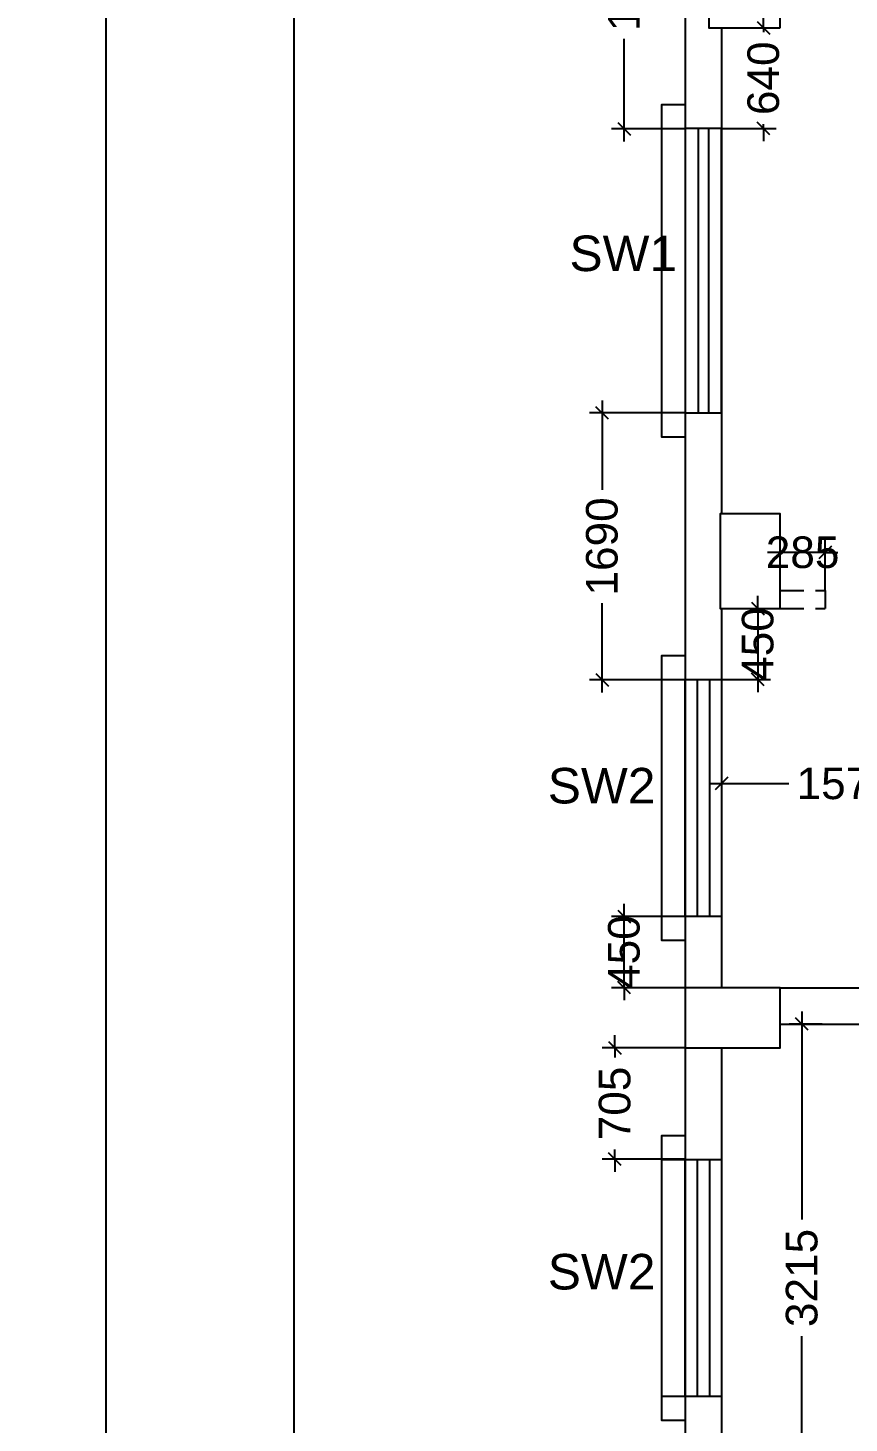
# Model space of a CAD drawing. Extents: x 6345096 to 6738923, y -6490958 to -6305885.
# Drawn here: x 6527889 to 6533086, y -6391176 to -6382344 of the extents above; entities that cross this region are included whole.
import ezdxf
from ezdxf.enums import TextEntityAlignment as Align

# ---------------------------------------------------------------- set-up
doc = ezdxf.new("R2010")
doc.units = 0
doc.header["$LTSCALE"] = 600
doc.header["$MEASUREMENT"] = 0
doc.header["$PDMODE"] = 35
doc.linetypes.add('HIDDEN', pattern=[0.375, 0.25, -0.125])
doc.layers.get('0').update_dxf_attribs({"linetype": 'CONTINUOUS'})
doc.layers.get('Defpoints').update_dxf_attribs({"linetype": 'CONTINUOUS'})
for name, color, linetype in [('chajja', 7, 'CONTINUOUS'), ('DIM', 8, 'CONTINUOUS'), ('Ele Proje.', 7, 'CONTINUOUS'), ('Fixed Glass', 171, 'CONTINUOUS'), ('HS', 251, 'CONTINUOUS'), ('joinery', 7, 'CONTINUOUS'), ('LA-column', 3, 'CONTINUOUS'), ('Walls', 7, 'CONTINUOUS'), ('WIN', 151, 'CONTINUOUS'), ('Working Dim', 5, 'CONTINUOUS')]:
    doc.layers.add(name, color=color, linetype=linetype)
doc.styles.add('ari', font='arial.ttf')
doc.styles.get("Standard").update_dxf_attribs({"font": 'romans.shx'})
doc.dimstyles.new('int. dim', dxfattribs={"dimtxt": 200, "dimasz": 80, "dimexe": 80, "dimexo": 0, "dimgap": 70, "dimtad": 0, "dimdec": 0, "dimzin": 12, "dimdsep": 46, "dimtxsty": 'ari', "dimblk": 'OBLIQUE', "dimcen": 2, "dimdle": 80, "dimclrd": 256, "dimclre": 256, "dimclrt": 6, "dimadec": 0, "dimazin": 0, "dimtfac": 1, "dimtdec": 0, "dimtix": 1, "dimtmove": 2, "dimatfit": 3, "dimfxl": 1, "dimtolj": 1, "dimtzin": 0, "dimlwd": -1, "dimlwe": -1, "dimarcsym": 0})
doc.dimstyles.new('STANDARD$0', dxfattribs={"dimscale": 0, "dimtxt": 150, "dimasz": 125, "dimexe": 0.75, "dimexo": 1, "dimgap": 25, "dimtad": 1, "dimdec": 0, "dimdsep": 46, "dimtxsty": 'Standard', "dimblk1": 'DOT', "dimblk2": 'DOT', "dimsah": 1, "dimcen": 2.5, "dimclrd": 1, "dimclre": 1, "dimclrt": 3, "dimadec": 0, "dimazin": 0, "dimtfac": 1, "dimtdec": 0, "dimtmove": 0, "dimatfit": 3, "dimldrblk": 'DOT', "dimfxl": 1, "dimtolj": 1, "dimtzin": 0, "dimarcsym": 0})

# ---------------------------------------------------------------- blocks, each defined once
blk = doc.blocks.new('_Oblique')
at = {"color": 0, "linetype": 'ByBlock', "lineweight": -2}
blk.add_line((-0.5, -0.5), (0.5, 0.5), dxfattribs=at)
blk = doc.blocks.new('*D330')
at = {"layer": 'Defpoints', "color": 0, "transparency": 16777216}
for p in [(6532279.388500934, -6382344.389169151, -10.59898464381464), (6532279.388554338, -6382981.964880288, -10.81861528901693), (6532543.897861088, -6382981.964880288)]:
    blk.add_point(p, dxfattribs=at)
at = {"layer": 'Working Dim', "transparency": 16777216}
for p, q in [((6532543.897861088, -6382344.389169151), (6532543.897861088, -6382264.389169151)), ((6532279.388500934, -6382344.389169151), (6532623.897861088, -6382344.389169151)), ((6532543.897861088, -6382344.389169151), (6532543.897861088, -6382372.031049276)), ((6532279.388554338, -6382981.964880288), (6532623.897861088, -6382981.964880288)), ((6532543.897861088, -6382981.964880288), (6532543.897861088, -6382954.323000163)), ((6532543.897861088, -6382981.964880288), (6532543.897861088, -6383061.964880288))]:
    blk.add_line(p, q, dxfattribs=at)
at = {"layer": 'Working Dim', "transparency": 16777216, "xscale": 80, "yscale": 80, "zscale": 80}
for p, rotation in [((6532543.897861088, -6382344.389169151), 270), ((6532543.897861088, -6382981.964880288), 90)]:
    blk.add_blockref('_Oblique', p, dxfattribs=dict(at, rotation=rotation))
at = {"layer": 'Working Dim', "color": 6, "transparency": 16777216, "insert": (6532543.89786109, -6382663.177024717), "char_height": 200, "attachment_point": 5, "rotation": 90, "style": 'ari'}
blk.add_mtext('\\A1;640', dxfattribs=at)
blk = doc.blocks.new('*D331')
at = {"layer": 'Defpoints', "color": 0, "transparency": 16777216}
for p in [(6532279.38850095, -6386019.574121014, -10.88135429244094), (6532279.388500957, -6386469.54157491, -13.79598705024892), (6532508.493193455, -6386469.54157491)]:
    blk.add_point(p, dxfattribs=at)
at = {"layer": 'Working Dim', "transparency": 16777216}
for p, q in [((6532279.38850095, -6386019.574121014), (6532588.493193455, -6386019.574121014)), ((6532508.493193455, -6386019.574121014), (6532508.493193455, -6385939.574121014)), ((6532508.493193455, -6386019.574121014), (6532508.493193455, -6386469.54157491)), ((6532279.388500957, -6386469.54157491), (6532588.493193455, -6386469.54157491)), ((6532508.493193455, -6386469.54157491), (6532508.493193455, -6386549.54157491))]:
    blk.add_line(p, q, dxfattribs=at)
at = {"layer": 'Working Dim', "transparency": 16777216, "xscale": 80, "yscale": 80, "zscale": 80}
for p, rotation in [((6532508.493193455, -6386019.574121014), 270), ((6532508.493193455, -6386469.54157491), 90)]:
    blk.add_blockref('_Oblique', p, dxfattribs=dict(at, rotation=rotation))
at = {"layer": 'Working Dim', "color": 6, "transparency": 16777216, "insert": (6532508.493193457, -6386244.55784796), "char_height": 200, "attachment_point": 5, "rotation": 90, "style": 'ari'}
blk.add_mtext('\\A1;450', dxfattribs=at)
blk = doc.blocks.new('*D332')
at = {"layer": 'Defpoints', "color": 0, "transparency": 16777216}
for p in [(6532049.298228162, -6388799.619643983, -10.27322779175744), (6531603.232557813, -6389505.103862424), (6532049.298228162, -6389505.103862424, -14.04091998539433)]:
    blk.add_point(p, dxfattribs=at)
at = {"layer": 'Working Dim', "transparency": 16777216}
for p, q in [((6531603.232557813, -6388799.619643983), (6531603.232557813, -6388719.619643983)), ((6532049.298228162, -6388799.619643983), (6531523.232557813, -6388799.619643983)), ((6531603.232557813, -6388799.619643983), (6531603.232557813, -6388861.488629056)), ((6531603.232557813, -6389505.103862424), (6531603.232557813, -6389443.234877352)), ((6532049.298228162, -6389505.103862424), (6531523.232557813, -6389505.103862424)), ((6531603.232557813, -6389505.103862424), (6531603.232557813, -6389585.103862424))]:
    blk.add_line(p, q, dxfattribs=at)
at = {"layer": 'Working Dim', "transparency": 16777216, "xscale": 80, "yscale": 80, "zscale": 80}
for p, rotation in [((6531603.232557813, -6388799.619643983), 270), ((6531603.232557813, -6389505.103862424), 90)]:
    blk.add_blockref('_Oblique', p, dxfattribs=dict(at, rotation=rotation))
at = {"layer": 'Working Dim', "color": 6, "transparency": 16777216, "insert": (6531603.232557815, -6389152.361753202), "char_height": 200, "attachment_point": 5, "rotation": 90, "style": 'ari'}
blk.add_mtext('\\A1;705', dxfattribs=at)
blk = doc.blocks.new('*D468')
at = {"layer": 'Defpoints', "color": 0, "transparency": 16777216}
for p in [(6531899.388525743, -6337015.365521153, 5.131057828136074), (6528381.422240927, -6454873.884973205), (6532049.301465723, -6454873.884973205, 5.131057826569304)]:
    blk.add_point(p, dxfattribs=at)
at = {"layer": 'DIM', "color": 8, "transparency": 16777216}
for p, q in [((6528381.422240927, -6336715.365521153), (6528381.422240927, -6393995.722791517)), ((6531899.388525743, -6337015.365521153), (6528081.422240927, -6337015.365521153)), ((6528381.422240927, -6455173.884973205), (6528381.422240927, -6397893.52770284)), ((6532049.301465723, -6454873.884973205), (6528081.422240927, -6454873.884973205))]:
    blk.add_line(p, q, dxfattribs=at)
at = {"layer": 'DIM', "color": 8, "transparency": 16777216, "xscale": 300, "yscale": 300, "zscale": 300}
for p, rotation in [((6528381.422240927, -6337015.365521153), 90), ((6528381.422240927, -6454873.884973205), 270)]:
    blk.add_blockref('_Oblique', p, dxfattribs=dict(at, rotation=rotation))
at = {"layer": 'DIM', "color": 7, "transparency": 16777216, "insert": (6528381.422240929, -6395944.625247177), "char_height": 750, "attachment_point": 5, "rotation": 90, "style": 'ari'}
blk.add_mtext('\\A1;117.86m', dxfattribs=at)
blk = doc.blocks.new('*D727')
at = {"layer": 'Defpoints', "color": 0, "transparency": 16777216}
for p in [(6532649.298228162, -6385664.862805862), (6532649.298228162, -6385904.574121016, 5.131057828136074), (6532934.299464173, -6385904.574121014, 5.131057828136074)]:
    blk.add_point(p, dxfattribs=at)
at = {"layer": 'Working Dim', "transparency": 16777216}
for p, q in [((6532649.298228162, -6385664.862805862), (6532569.298228162, -6385664.862805862)), ((6532649.298228162, -6385904.574121016), (6532649.298228162, -6385584.862805862)), ((6532934.299464173, -6385664.862805862), (6532649.298228162, -6385664.862805862)), ((6532934.299464173, -6385904.574121014), (6532934.299464173, -6385584.862805862)), ((6532934.299464173, -6385664.862805862), (6533014.299464173, -6385664.862805862))]:
    blk.add_line(p, q, dxfattribs=at)
at = {"layer": 'Working Dim', "transparency": 16777216, "xscale": 80, "yscale": 80, "zscale": 80}
blk.add_blockref('_Oblique', (6532649.298228162, -6385664.862805862), dxfattribs=at)
at = {"layer": 'Working Dim', "transparency": 16777216, "xscale": 80, "yscale": 80, "zscale": 80, "rotation": 180}
blk.add_blockref('_Oblique', (6532934.299464173, -6385664.862805862), dxfattribs=at)
at = {"layer": 'Working Dim', "color": 6, "transparency": 16777216, "insert": (6532791.798846168, -6385664.862805862), "char_height": 200, "attachment_point": 5, "style": 'ari'}
blk.add_mtext('\\A1;285', dxfattribs=at)
blk = doc.blocks.new('*D730')
at = {"layer": 'Defpoints', "color": 0, "transparency": 16777216}
for p in [(6532915.201654894, -6388649.612743681, 5.131057828136074), (6532787.108176006, -6391864.70637695), (6532915.164942075, -6391864.70637695, 5.131057828136074)]:
    blk.add_point(p, dxfattribs=at)
at = {"layer": 'Working Dim', "transparency": 16777216}
for p, q in [((6532787.108176006, -6388569.612743681), (6532787.108176006, -6389887.841688556)), ((6532915.201654894, -6388649.612743681), (6532707.108176006, -6388649.612743681)), ((6532787.108176006, -6391944.70637695), (6532787.108176006, -6390626.477432075)), ((6532915.164942075, -6391864.70637695), (6532707.108176006, -6391864.70637695))]:
    blk.add_line(p, q, dxfattribs=at)
at = {"layer": 'Working Dim', "transparency": 16777216, "xscale": 80, "yscale": 80, "zscale": 80}
for p, rotation in [((6532787.108176006, -6388649.612743681), 90), ((6532787.108176006, -6391864.70637695), 270)]:
    blk.add_blockref('_Oblique', p, dxfattribs=dict(at, rotation=rotation))
at = {"layer": 'Working Dim', "color": 6, "transparency": 16777216, "insert": (6532787.108176008, -6390257.159560313), "char_height": 200, "attachment_point": 5, "rotation": 90, "style": 'ari'}
blk.add_mtext('\\A1;3215', dxfattribs=at)
blk = doc.blocks.new('*D1234')
at = {"layer": 'Defpoints', "color": 0, "transparency": 16777216}
for p in [(6531661.754622264, -6387969.541574911), (6532049.388555289, -6387969.541574911, 1.608298569562121), (6532049.388510182, -6388419.61553387)]:
    blk.add_point(p, dxfattribs=at)
at = {"layer": 'Working Dim', "transparency": 16777216}
for p, q in [((6531661.754622264, -6387969.541574911), (6531661.754622264, -6387889.541574911)), ((6532049.388555289, -6387969.541574911), (6531581.754622264, -6387969.541574911)), ((6531661.754622264, -6388419.61553387), (6531661.754622264, -6387969.541574911)), ((6532049.388510182, -6388419.61553387), (6531581.754622264, -6388419.61553387)), ((6531661.754622264, -6388419.61553387), (6531661.754622264, -6388499.61553387))]:
    blk.add_line(p, q, dxfattribs=at)
at = {"layer": 'Working Dim', "transparency": 16777216, "xscale": 80, "yscale": 80, "zscale": 80}
for p, rotation in [((6531661.754622264, -6387969.541574911), 270), ((6531661.754622264, -6388419.61553387), 90)]:
    blk.add_blockref('_Oblique', p, dxfattribs=dict(at, rotation=rotation))
at = {"layer": 'Working Dim', "color": 6, "transparency": 16777216, "insert": (6531661.754622266, -6388194.578554388), "char_height": 200, "attachment_point": 5, "rotation": 90, "style": 'ari'}
blk.add_mtext('\\A1;450', dxfattribs=at)
blk = doc.blocks.new('*D1235')
at = {"layer": 'Defpoints', "color": 0, "transparency": 16777216}
for p in [(6531522.420537865, -6384781.964880288), (6532049.387316043, -6384781.964880288, 4.585670330794114), (6532049.388500952, -6386471.541574911)]:
    blk.add_point(p, dxfattribs=at)
at = {"layer": 'Working Dim', "transparency": 16777216}
for p, q in [((6532049.387316043, -6384781.964880288), (6531442.420537865, -6384781.964880288)), ((6531522.420537865, -6384701.964880288), (6531522.420537865, -6385267.871917913)), ((6531522.420537865, -6386551.541574911), (6531522.420537865, -6385985.634537285)), ((6532049.388500952, -6386471.541574911), (6531442.420537865, -6386471.541574911))]:
    blk.add_line(p, q, dxfattribs=at)
at = {"layer": 'Working Dim', "transparency": 16777216, "xscale": 80, "yscale": 80, "zscale": 80}
for p, rotation in [((6531522.420537865, -6384781.964880288), 90), ((6531522.420537865, -6386471.541574911), 270)]:
    blk.add_blockref('_Oblique', p, dxfattribs=dict(at, rotation=rotation))
at = {"layer": 'Working Dim', "color": 6, "transparency": 16777216, "insert": (6531522.420537867, -6385626.753227597), "char_height": 200, "attachment_point": 5, "rotation": 90, "style": 'ari'}
blk.add_mtext('\\A1;1690', dxfattribs=at)
blk = doc.blocks.new('*D1236')
at = {"layer": 'Defpoints', "color": 0, "transparency": 16777216}
for p in [(6532049.388500952, -6381124.442939247, 15.40428561981104), (6531661.83964132, -6382983.964880289), (6532049.388500952, -6382983.964880289, 4.585670330794113)]:
    blk.add_point(p, dxfattribs=at)
at = {"layer": 'Working Dim', "transparency": 16777216}
for p, q in [((6531661.83964132, -6381044.442939247), (6531661.83964132, -6381695.322600082)), ((6532049.388500952, -6381124.442939247), (6531581.83964132, -6381124.442939247)), ((6531661.83964132, -6383063.964880289), (6531661.83964132, -6382413.085219454)), ((6532049.388500952, -6382983.964880289), (6531581.83964132, -6382983.964880289))]:
    blk.add_line(p, q, dxfattribs=at)
at = {"layer": 'Working Dim', "transparency": 16777216, "xscale": 80, "yscale": 80, "zscale": 80}
for p, rotation in [((6531661.83964132, -6381124.442939247), 90), ((6531661.83964132, -6382983.964880289), 270)]:
    blk.add_blockref('_Oblique', p, dxfattribs=dict(at, rotation=rotation))
at = {"layer": 'Working Dim', "color": 6, "transparency": 16777216, "insert": (6531661.839641321, -6382054.203909766), "char_height": 200, "attachment_point": 5, "rotation": 90, "style": 'ari'}
blk.add_mtext('\\A1;1860', dxfattribs=at)
blk = doc.blocks.new('*D1291')
at = {"layer": 'Defpoints', "color": 0, "transparency": 16777216}
for p in [(6529573.101751044, -6377494.514298907), (6532049.388500914, -6377494.514298907, 2.749226976434894), (6532049.388496496, -6414394.741587839, 2.749226976434894)]:
    blk.add_point(p, dxfattribs=at)
at = {"layer": 'DIM', "color": 8, "transparency": 16777216}
for p, q in [((6529573.101751044, -6377194.514298907), (6529573.101751044, -6394252.035173933)), ((6532049.388500914, -6377494.514298907), (6529273.101751044, -6377494.514298907)), ((6529573.101751044, -6414694.741587839), (6529573.101751044, -6397637.220712814)), ((6532049.388496496, -6414394.741587839), (6529273.101751044, -6414394.741587839))]:
    blk.add_line(p, q, dxfattribs=at)
at = {"layer": 'DIM', "color": 8, "transparency": 16777216, "xscale": 300, "yscale": 300, "zscale": 300}
for p, rotation in [((6529573.101751044, -6377494.514298907), 90), ((6529573.101751044, -6414394.741587839), 270)]:
    blk.add_blockref('_Oblique', p, dxfattribs=dict(at, rotation=rotation))
at = {"layer": 'DIM', "color": 7, "transparency": 16777216, "insert": (6529573.101751046, -6395944.627943371), "char_height": 750, "attachment_point": 5, "rotation": 90, "style": 'ari'}
blk.add_mtext('\\A1;36.90m', dxfattribs=at)
blk = doc.blocks.new('*D1973')
at = {"layer": 'Defpoints', "color": 0, "transparency": 16777216}
for p in [(6532279.388500957, -6387101.417159928, 1.608298569562121), (6532279.388500957, -6387127.525886324), (6533849.284820799, -6387101.417159928, 2.393820446755034)]:
    blk.add_point(p, dxfattribs=at)
at = {"layer": 'Working Dim', "transparency": 16777216}
for p, q in [((6532199.388500957, -6387127.525886324), (6532705.455351192, -6387127.525886324)), ((6532279.388500957, -6387101.417159928), (6532279.388500957, -6387207.525886324)), ((6533929.284820799, -6387127.525886324), (6533423.217970564, -6387127.525886324)), ((6533849.284820799, -6387101.417159928), (6533849.284820799, -6387207.525886324))]:
    blk.add_line(p, q, dxfattribs=at)
at = {"layer": 'Working Dim', "transparency": 16777216, "xscale": 80, "yscale": 80, "zscale": 80, "rotation": 180}
blk.add_blockref('_Oblique', (6532279.388500957, -6387127.525886324), dxfattribs=at)
at = {"layer": 'Working Dim', "transparency": 16777216, "xscale": 80, "yscale": 80, "zscale": 80}
blk.add_blockref('_Oblique', (6533849.284820799, -6387127.525886324), dxfattribs=at)
at = {"layer": 'Working Dim', "color": 6, "transparency": 16777216, "insert": (6533064.336660878, -6387127.525886324), "char_height": 200, "attachment_point": 5, "style": 'ari'}
blk.add_mtext('\\A1;1570', dxfattribs=at)
blk = doc.blocks.new('A$C2CD672AE')
at = {"layer": 'Ele Proje.', "color": 8, "linetype": 'HIDDEN'}
for points, elevation in [([(1730.006614914164, 73591.93709404301), (1580.006846722215, 73591.93709404301), (1580.006846724078, 73441.93709404301), (1730.006614914164, 73441.93709404301)], 4.585670330794113), ([(1730.006618138403, 71641.93709404301), (1580.006849946454, 71641.93709404301), (1580.006849948317, 71491.93709404301), (1730.006618138403, 71491.93709404301)], 4.585670330794113), ([(1730.007850935683, 70104.36039942037), (1580.008082743734, 70104.36039942037), (1580.008082745597, 69954.36039942037), (1730.007850935683, 69954.36039942037)], 1.608298569562121), ([(1730.007854159921, 68454.36039942037), (1580.008085967973, 68454.36039942037), (1580.008085969836, 68304.36039942037), (1730.007854159921, 68304.36039942037)], 1.608298569562121), ([(1730.007850950584, 67066.79811190628), (1580.008082758635, 67066.79811190628), (1580.008082760498, 66916.79811190628), (1730.007850950584, 66916.79811190628)], 1.363365634416714), ([(1730.007854174823, 65416.79811190628), (1580.008085982874, 65416.79811190628), (1580.008085984737, 65266.79811190628), (1730.007854174823, 65266.79811190628)], 1.363365634416714)]:
    blk.add_lwpolyline(points, dxfattribs=dict(at, elevation=elevation))
at = {"layer": 'Fixed Glass', "color": 8, "linetype": 'HIDDEN', "elevation": 4.585670330794113}
for points in [[(1730.007746886462, 73441.93709404301), (1730.007762178779, 71641.93709404301), (1960.007746421732, 71641.93709404301), (1960.007853209041, 73441.93709404301)], [(1811.348774965852, 73441.93709404301), (1811.348774965852, 71641.93709404673), (1878.666825129651, 71641.93709404673), (1878.666825129651, 73441.93709404301)]]:
    blk.add_lwpolyline(points, close=True, dxfattribs=at)
at = {"layer": 'Walls', "color": 8, "linetype": 'HIDDEN'}
for p, q in [((1730.007799784653, 78929.3876754241), (1730.007799831219, 68004.31577613391)), ((1960.007799805142, 74079.5128051797), (1960.007799818181, 71004.36129910313)), ((2329.917527033016, 70519.32785331551), (2614.918763043359, 70519.32785331737)), ((2614.918763043359, 70519.32808407769), (2614.91876303032, 70404.32785331644)), ((1960.007799820974, 70404.36129910313), (1960.007799831219, 68004.31577613391)), ((2329.917527033016, 70404.32785331644), (2614.91876303032, 70404.32785331644)), ((2329.917527033016, 68004.28923065029), (8120.054600154981, 68004.28923065029)), ((2329.917527033016, 67774.28923065029), (8120.054600154981, 67774.28923065029)), ((1730.007799833082, 67624.31577613391), (1730.007799845189, 64709.23023746721)), ((1960.007799833082, 67624.31577613391), (1960.007799845189, 64709.23023746721))]:
    blk.add_line(p, q, dxfattribs=at)

msp = doc.modelspace()

# ---------------------------------------------------------------- linework, layer by layer
at = {"layer": 'chajja', "color": 8}
for p, q in [((6531899.387547853, -6382981.964880289), (6531899.387547852, -6384781.964880289)), ((6531899.388783875, -6386469.541574911), (6531899.388783873, -6387969.541574911)), ((6531899.38878389, -6389507.103862425), (6531899.388783888, -6391007.103862425))]:
    msp.add_line(p, q, dxfattribs=at)
at = {"layer": 'Ele Proje.'}
for points, elevation in [([(6532049.387316043, -6382831.964880289), (6531899.387547852, -6382831.964880289), (6531899.387547853, -6382981.964880289), (6532049.387316043, -6382981.964880289)], 4.585670330794113), ([(6532049.387319268, -6384781.964880289), (6531899.387551076, -6384781.964880289), (6531899.387551078, -6384931.964880289), (6532049.387319268, -6384931.964880289)], 4.585670330794113), ([(6532049.388552065, -6386319.541574911), (6531899.388783873, -6386319.541574911), (6531899.388783875, -6386469.541574911), (6532049.388552065, -6386469.541574911)], 1.608298569562121), ([(6532049.388555289, -6387969.541574911), (6531899.388787097, -6387969.541574911), (6531899.388787099, -6388119.541574911), (6532049.388555289, -6388119.541574911)], 1.608298569562121), ([(6532049.38855208, -6389357.103862425), (6531899.388783888, -6389357.103862425), (6531899.38878389, -6389507.103862425), (6532049.38855208, -6389507.103862425)], 1.363365634416714), ([(6532049.388555304, -6391007.103862425), (6531899.388787112, -6391007.103862425), (6531899.388787114, -6391157.103862425), (6532049.388555304, -6391157.103862425)], 1.363365634416714)]:
    msp.add_lwpolyline(points, dxfattribs=dict(at, elevation=elevation))
at = {"layer": 'Fixed Glass', "elevation": 4.585670330794113}
for points in [[(6532049.388448016, -6382981.964880289), (6532049.388463308, -6384781.964880289), (6532279.388447551, -6384781.964880289), (6532279.388554338, -6382981.964880289)], [(6532130.729476095, -6382981.964880289), (6532130.729476095, -6384781.964880285), (6532198.047526259, -6384781.964880285), (6532198.047526259, -6382981.964880289)]]:
    msp.add_lwpolyline(points, close=True, dxfattribs=at)
at = {"layer": 'LA-column', "color": 2}
for points, elevation in [([(6532649.388477139, -6382344.422614938), (6532649.388477139, -6381744.422614938), (6532199.388477139, -6381744.422614938), (6532199.388477139, -6382344.422614938)], 2.091664755324018), ([(6532649.388511121, -6386019.555678079), (6532649.388511121, -6385419.555678079), (6532269.388511121, -6385419.555678079), (6532269.388511121, -6386019.555678079)], 2.611598473782578)]:
    msp.add_lwpolyline(points, close=True, dxfattribs=dict(at, elevation=elevation))
msp.add_lwpolyline([(6532049.388510182, -6388799.61553387), (6532649.388510182, -6388799.61553387), (6532649.388510182, -6388419.61553387), (6532049.388510182, -6388419.61553387)], close=True, dxfattribs=at)
at = {"layer": 'Walls', "linetype": 'Continuous'}
for p, q in [((6532049.388500914, -6377494.514298907), (6532049.388500961, -6388419.586198198)), ((6532279.388500934, -6382344.389169152), (6532279.388500948, -6385419.540675228)), ((6532279.38850095, -6386019.540675228), (6532279.388500961, -6388419.586198198)), ((6532649.298228162, -6388419.612743681), (6538439.435301284, -6388419.612743681)), ((6532649.298228162, -6388649.612743681), (6538439.435301284, -6388649.612743681)), ((6532049.388500962, -6388799.586198198), (6532049.388500975, -6391714.671736864)), ((6532279.388500962, -6388799.586198198), (6532279.388500975, -6391714.671736864))]:
    msp.add_line(p, q, dxfattribs=at)
at = {"layer": 'WIN', "linetype": 'Continuous'}
for points, elevation in [([(6532049.388500957, -6386469.541574911), (6532279.388500957, -6386469.541574911), (6532279.388500957, -6387969.541574911), (6532049.388500957, -6387969.541574911)], 1.608298569562121), ([(6532126.388500957, -6386469.541574911), (6532202.388500957, -6386469.541574911), (6532202.388500957, -6387969.541574911), (6532126.388500957, -6387969.541574911)], 1.608298569562121), ([(6532049.388500972, -6389507.103862425), (6532279.388500972, -6389507.103862425), (6532279.388500972, -6391007.103862425), (6532049.388500972, -6391007.103862425)], 1.363365634416714), ([(6532126.388500972, -6389507.103862425), (6532202.388500972, -6389507.103862425), (6532202.388500972, -6391007.103862425), (6532126.388500972, -6391007.103862425)], 1.363365634416714)]:
    msp.add_lwpolyline(points, close=True, dxfattribs=dict(at, elevation=elevation))

# ---------------------------------------------------------------- block references
at = {"layer": 'HS'}
msp.add_blockref('A$C2CD672AE', (6530319.293676683, -6456423.901974331, 8.170450900891314), dxfattribs=at)

# ---------------------------------------------------------------- texts
at = {"layer": 'joinery', "style": 'ari'}
for s, p in [('SW1', (6531657.108593817, -6383883.797710911, 5.282045907919984)), ('SW2', (6531519.793691067, -6387253.524092923, 1.608298570470088)), ('SW2', (6531519.793691082, -6390329.911138822, 1.363365634416714))]:
    msp.add_text(s, height=225, dxfattribs=at).set_placement(p, align=Align.CENTER)

# ---------------------------------------------------------------- dimensions: what is measured, and where the dimension line sits
at = {"layer": 'DIM'}
for base, p1, p2, angle, picture, middle in [((6528381.422240927, -6454873.884973205), (6531899.388525743, -6337015.365521153, 5.131057828136074), (6532049.301465723, -6454873.884973205, 5.131057826569304), 90, '*D468', (6528381.422240929, -6395944.625247177)), ((6529573.101751044, -6377494.514298907, -2.749226976434894), (6532049.388496496, -6414394.741587839), (6532049.388500914, -6377494.514298907), 270, '*D1291', (6529573.101751046, -6395944.627943371, -2.749226976434894))]:
    dim = msp.add_linear_dim(base=base, p1=p1, p2=p2, angle=angle, dimstyle='STANDARD$0', override={"dimscale": 1, "dimtxt": 750, "dimasz": 300, "dimexe": 300, "dimexo": 0, "dimgap": 1, "dimtad": 0, "dimdec": 2, "dimlfac": 0.001, "dimzin": 0, "dimpost": 'm', "dimtxsty": 'ari', "dimblk1": 'Oblique', "dimblk2": 'Oblique', "dimcen": 0, "dimdle": 300, "dimclrd": 8, "dimclre": 8, "dimclrt": 7, "dimadec": 2, "dimtdec": 2, "dimtmove": 2, "dimfxl": 0.75, "dimfrac": 1, "dimlwd": 65535, "dimlwe": 65535}, dxfattribs=at)
    dim.commit()
    dim.dimension.update_dxf_attribs({"geometry": picture, "text_midpoint": middle})
at = {"layer": 'Working Dim', "color": 6}
for base, p1, p2, angle, picture, middle in [((6531661.83964132, -6382983.964880289), (6532049.388500952, -6381124.442939247, 15.40428561981104), (6532049.388500952, -6382983.964880289, 4.585670330794113), 90, '*D1236', (6531661.839641321, -6382054.203909766)), ((6531522.420537865, -6384781.964880288), (6532049.388500952, -6386471.541574911), (6532049.387316043, -6384781.964880288, 4.585670330794114), 90, '*D1235', (6531522.420537867, -6385626.753227597)), ((6532508.493193455, -6386469.54157491, 15.40428561981104), (6532279.38850095, -6386019.574121014, 4.522931327370102), (6532279.388500957, -6386469.54157491, 1.608298569562121), 270, '*D331', (6532508.493193457, -6386244.55784796, 15.40428561981104)), ((6531661.754622264, -6387969.541574911), (6532049.388510182, -6388419.61553387), (6532049.388555289, -6387969.541574911, 1.608298569562121), 90, '*D1234', (6531661.754622266, -6388194.578554388)), ((6532787.108176006, -6391864.70637695), (6532915.201654894, -6388649.612743681, 5.131057828136074), (6532915.164942075, -6391864.70637695, 5.131057828136074), 90, '*D730', (6532787.108176008, -6390257.159560313)), ((6531603.232557813, -6389505.103862424, 15.40428561981104), (6532049.298228162, -6388799.619643983, 5.131057828053601), (6532049.298228162, -6389505.103862424, 1.363365634416715), 270, '*D332', (6531603.232557815, -6389152.361753202, 15.40428561981104))]:
    dim = msp.add_linear_dim(base=base, p1=p1, p2=p2, angle=angle, dimstyle='int. dim', override={"dimtxt": 200, "dimarcsym": 1}, dxfattribs=at)
    dim.commit()
    dim.dimension.update_dxf_attribs({"geometry": picture, "text_midpoint": middle})
dim = msp.add_linear_dim(base=(6532543.897861088, -6382981.964880288, 15.40428561981104), p1=(6532279.388500934, -6382344.389169151, 4.805300975996408), p2=(6532279.388554338, -6382981.964880288, 4.585670330794114), angle=270, text='640', dimstyle='int. dim', override={"dimtxt": 200, "dimarcsym": 1}, dxfattribs=at)
dim.commit()
dim.dimension.update_dxf_attribs({"geometry": '*D330', "text_midpoint": (6532543.89786109, -6382663.177024717, 15.40428561981104)})
for base, p1, p2, picture, middle in [((6532649.298228162, -6385664.862805862), (6532934.299464173, -6385904.574121014, 5.131057828136074), (6532649.298228162, -6385904.574121016, 5.131057828136074), '*D727', (6532791.798846168, -6385664.862805862)), ((6532279.388500957, -6387127.525886324), (6533849.284820799, -6387101.417159928, 2.393820446755034), (6532279.388500957, -6387101.417159928, 1.608298569562121), '*D1973', (6533064.336660878, -6387127.525886324))]:
    dim = msp.add_linear_dim(base=base, p1=p1, p2=p2, dimstyle='int. dim', override={"dimtxt": 200, "dimarcsym": 1}, dxfattribs=at)
    dim.commit()
    dim.dimension.update_dxf_attribs({"geometry": picture, "text_midpoint": middle})

doc.saveas('drawing.dxf')
